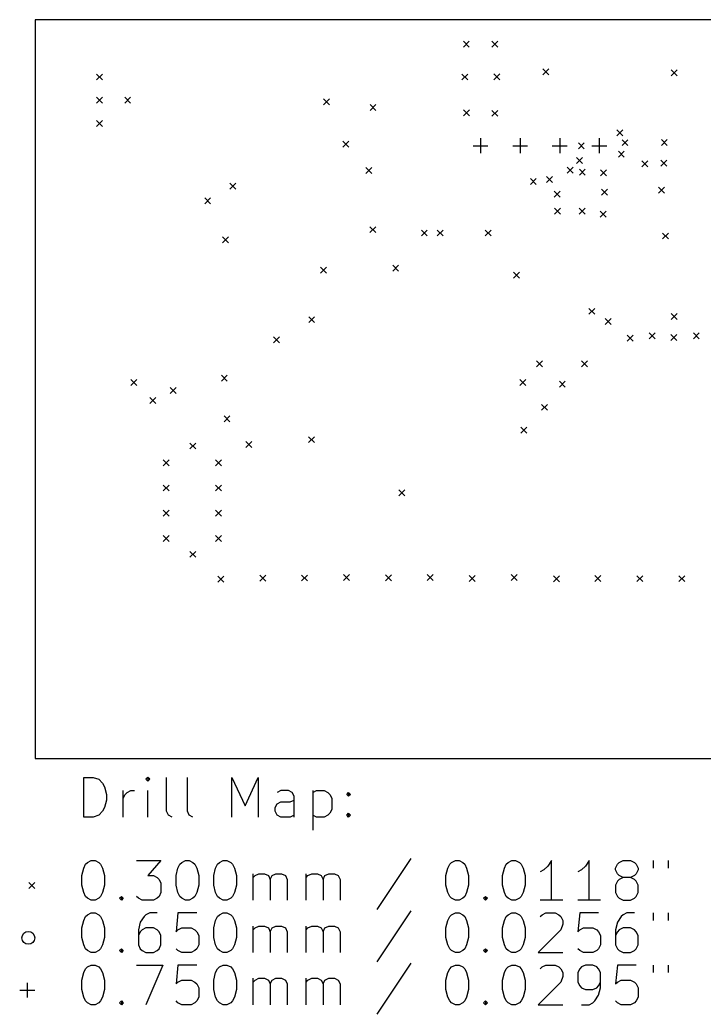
# Model space of a CAD drawing. Extents: x -0.03 to 2.74, y -0.52 to 1.47.
# Drawn here: x -0.028 to 1.333, y -0.506 to 1.471 of the extents above; entities that cross this region are included whole.
import ezdxf

# ---------------------------------------------------------------- set-up
doc = ezdxf.new("R2010")
doc.units = 0
doc.header["$MEASUREMENT"] = 0
doc.layers.add('BLACK', color=7, linetype='CONTINUOUS')

msp = doc.modelspace()

# ---------------------------------------------------------------- linework, layer by layer
at = {"layer": 'BLACK', "linetype": 'CONTINUOUS'}
for p, q in [((0.0024, 1.4709), (0.0024, 0.0024)), ((2.7413, 1.4709), (0.0024, 1.4709)), ((0.8543, 1.4287), (0.8661, 1.4169)), ((0.8661, 1.4287), (0.8543, 1.4169)), ((0.9107, 1.4287), (0.9225, 1.4169)), ((0.9225, 1.4287), (0.9107, 1.4169)), ((1.0124, 1.3733), (1.0242, 1.3615)), ((1.0242, 1.3733), (1.0124, 1.3615)), ((1.268, 1.3716), (1.2798, 1.3598)), ((1.2798, 1.3716), (1.268, 1.3598)), ((0.1244, 1.3632), (0.1362, 1.3514)), ((0.1362, 1.3632), (0.1244, 1.3514)), ((0.8513, 1.3632), (0.8631, 1.3514)), ((0.8631, 1.3632), (0.8513, 1.3514)), ((0.9148, 1.3635), (0.9266, 1.3517)), ((0.9266, 1.3635), (0.9148, 1.3517)), ((0.1244, 1.317), (0.1362, 1.3052)), ((0.1362, 1.317), (0.1244, 1.3052)), ((0.1804, 1.317), (0.1922, 1.3052)), ((0.1922, 1.317), (0.1804, 1.3052)), ((0.5758, 1.3136), (0.5876, 1.3018)), ((0.5876, 1.3136), (0.5758, 1.3018)), ((0.6685, 1.3024), (0.6803, 1.2906)), ((0.6803, 1.3024), (0.6685, 1.2906)), ((0.8546, 1.292), (0.8664, 1.2802)), ((0.8664, 1.292), (0.8546, 1.2802)), ((0.9108, 1.2909), (0.9226, 1.2791)), ((0.9226, 1.2909), (0.9108, 1.2791)), ((0.1244, 1.2707), (0.1362, 1.2589)), ((0.1362, 1.2707), (0.1244, 1.2589)), ((1.1598, 1.2523), (1.1716, 1.2405)), ((1.1716, 1.2523), (1.1598, 1.2405)), ((0.6147, 1.2298), (0.6265, 1.218)), ((0.6265, 1.2298), (0.6147, 1.218)), ((0.8885, 1.2354), (0.8885, 1.2059)), ((0.9672, 1.2354), (0.9672, 1.2059)), ((1.046, 1.2354), (1.046, 1.2059)), ((1.0831, 1.2264), (1.0949, 1.2146)), ((1.0949, 1.2264), (1.0831, 1.2146)), ((1.1247, 1.2354), (1.1247, 1.2059)), ((1.17, 1.2326), (1.1818, 1.2208)), ((1.1818, 1.2326), (1.17, 1.2208)), ((1.2482, 1.2331), (1.26, 1.2213)), ((1.26, 1.2331), (1.2482, 1.2213)), ((0.8737, 1.2207), (0.9032, 1.2207)), ((0.9525, 1.2207), (0.982, 1.2207)), ((1.0312, 1.2207), (1.0607, 1.2207)), ((1.1099, 1.2207), (1.1395, 1.2207)), ((1.1627, 1.2097), (1.1745, 1.1979)), ((1.1745, 1.2097), (1.1627, 1.1979)), ((1.0794, 1.1972), (1.0912, 1.1854)), ((1.0912, 1.1972), (1.0794, 1.1854)), ((1.2092, 1.1903), (1.2211, 1.1784)), ((1.2211, 1.1903), (1.2092, 1.1784)), ((1.2474, 1.1919), (1.2592, 1.1801)), ((1.2592, 1.1919), (1.2474, 1.1801)), ((0.6604, 1.1771), (0.6722, 1.1653)), ((0.6722, 1.1771), (0.6604, 1.1653)), ((1.061, 1.1778), (1.0728, 1.166)), ((1.0728, 1.1778), (1.061, 1.166)), ((1.085, 1.1738), (1.0968, 1.162)), ((1.0968, 1.1738), (1.085, 1.162)), ((1.1271, 1.1726), (1.1389, 1.1608)), ((1.1389, 1.1726), (1.1271, 1.1608)), ((0.9876, 1.1552), (0.9994, 1.1434)), ((0.9994, 1.1552), (0.9876, 1.1434)), ((1.0195, 1.1595), (1.0313, 1.1477)), ((1.0313, 1.1595), (1.0195, 1.1477)), ((0.3898, 1.1463), (0.4016, 1.1344)), ((0.4016, 1.1463), (0.3898, 1.1344)), ((1.0352, 1.1302), (1.047, 1.1184)), ((1.047, 1.1302), (1.0352, 1.1184)), ((1.1289, 1.1344), (1.1407, 1.1226)), ((1.1407, 1.1344), (1.1289, 1.1226)), ((1.2428, 1.1381), (1.2546, 1.1263)), ((1.2546, 1.1381), (1.2428, 1.1263)), ((0.3396, 1.1167), (0.3514, 1.1049)), ((0.3514, 1.1167), (0.3396, 1.1049)), ((1.0359, 1.0965), (1.0477, 1.0847)), ((1.0477, 1.0965), (1.0359, 1.0847)), ((1.0846, 1.0963), (1.0964, 1.0845)), ((1.0964, 1.0963), (1.0846, 1.0845)), ((1.1264, 1.0905), (1.1382, 1.0787)), ((1.1382, 1.0905), (1.1264, 1.0787)), ((0.6683, 1.0596), (0.6801, 1.0478)), ((0.6801, 1.0596), (0.6683, 1.0478)), ((0.7707, 1.053), (0.7825, 1.0412)), ((0.7825, 1.053), (0.7707, 1.0412)), ((0.8024, 1.053), (0.8142, 1.0412)), ((0.8142, 1.053), (0.8024, 1.0412)), ((0.8976, 1.053), (0.9094, 1.0412)), ((0.9094, 1.053), (0.8976, 1.0412)), ((0.3752, 1.0394), (0.387, 1.0276)), ((0.387, 1.0394), (0.3752, 1.0276)), ((1.2503, 1.047), (1.2621, 1.0352)), ((1.2621, 1.047), (1.2503, 1.0352)), ((0.5699, 0.9789), (0.5817, 0.9671)), ((0.5817, 0.9789), (0.5699, 0.9671)), ((0.7136, 0.9829), (0.7254, 0.9711)), ((0.7254, 0.9829), (0.7136, 0.9711)), ((0.9543, 0.9693), (0.9661, 0.9575)), ((0.9661, 0.9693), (0.9543, 0.9575)), ((1.1039, 0.8972), (1.1158, 0.8854)), ((1.1158, 0.8972), (1.1039, 0.8854)), ((0.5465, 0.8807), (0.5583, 0.8689)), ((0.5583, 0.8807), (0.5465, 0.8689)), ((1.1364, 0.8768), (1.1482, 0.865)), ((1.1482, 0.8768), (1.1364, 0.865)), ((1.268, 0.8872), (1.2798, 0.8754)), ((1.2798, 0.8872), (1.268, 0.8754)), ((0.4764, 0.8406), (0.4882, 0.8287)), ((0.4882, 0.8406), (0.4764, 0.8287)), ((1.1802, 0.8437), (1.192, 0.8319)), ((1.192, 0.8437), (1.1802, 0.8319)), ((1.224, 0.8486), (1.2358, 0.8368)), ((1.2358, 0.8486), (1.224, 0.8368)), ((1.2672, 0.8453), (1.279, 0.8335)), ((1.279, 0.8453), (1.2672, 0.8335)), ((1.3118, 0.8485), (1.3236, 0.8367)), ((1.3236, 0.8485), (1.3118, 0.8367)), ((1, 0.7929), (1.0118, 0.7811)), ((1.0118, 0.7929), (1, 0.7811)), ((1.0896, 0.7929), (1.1014, 0.7811)), ((1.1014, 0.7929), (1.0896, 0.7811)), ((0.1929, 0.7555), (0.2047, 0.7437)), ((0.2047, 0.7555), (0.1929, 0.7437)), ((0.3728, 0.7642), (0.3846, 0.7524)), ((0.3846, 0.7642), (0.3728, 0.7524)), ((0.9665, 0.7555), (0.9783, 0.7437)), ((0.9783, 0.7555), (0.9665, 0.7437)), ((1.0453, 0.7526), (1.0571, 0.7407)), ((1.0571, 0.7526), (1.0453, 0.7407)), ((0.2707, 0.7398), (0.2825, 0.728)), ((0.2825, 0.7398), (0.2707, 0.728)), ((0.2303, 0.7201), (0.2421, 0.7083)), ((0.2421, 0.7201), (0.2303, 0.7083)), ((1.0098, 0.7063), (1.0216, 0.6945)), ((1.0216, 0.7063), (1.0098, 0.6945)), ((0.378, 0.6837), (0.3898, 0.6718)), ((0.3898, 0.6837), (0.378, 0.6718)), ((0.9685, 0.661), (0.9803, 0.6492)), ((0.9803, 0.661), (0.9685, 0.6492)), ((0.5461, 0.6421), (0.5579, 0.6303)), ((0.5579, 0.6421), (0.5461, 0.6303)), ((0.31, 0.6295), (0.3219, 0.6177)), ((0.3219, 0.6295), (0.31, 0.6177)), ((0.4213, 0.6325), (0.4331, 0.6207)), ((0.4331, 0.6325), (0.4213, 0.6207)), ((0.2569, 0.5961), (0.2687, 0.5843)), ((0.2687, 0.5961), (0.2569, 0.5843)), ((0.3612, 0.5961), (0.373, 0.5843)), ((0.373, 0.5961), (0.3612, 0.5843)), ((0.2569, 0.5459), (0.2687, 0.5341)), ((0.2687, 0.5459), (0.2569, 0.5341)), ((0.3612, 0.5459), (0.373, 0.5341)), ((0.373, 0.5459), (0.3612, 0.5341)), ((0.726, 0.5362), (0.7378, 0.5244)), ((0.7378, 0.5362), (0.726, 0.5244)), ((0.2569, 0.4957), (0.2687, 0.4839)), ((0.2687, 0.4957), (0.2569, 0.4839)), ((0.3612, 0.4957), (0.373, 0.4839)), ((0.373, 0.4957), (0.3612, 0.4839)), ((0.2569, 0.4455), (0.2687, 0.4337)), ((0.2687, 0.4455), (0.2569, 0.4337)), ((0.3612, 0.4455), (0.373, 0.4337)), ((0.373, 0.4455), (0.3612, 0.4337)), ((0.31, 0.414), (0.3219, 0.4022)), ((0.3219, 0.414), (0.31, 0.4022)), ((0.3658, 0.3647), (0.3776, 0.3529)), ((0.3776, 0.3647), (0.3658, 0.3529)), ((0.4492, 0.3669), (0.461, 0.3551)), ((0.461, 0.3669), (0.4492, 0.3551)), ((0.532, 0.367), (0.5438, 0.3552)), ((0.5438, 0.367), (0.532, 0.3552)), ((0.6156, 0.3681), (0.6274, 0.3563)), ((0.6274, 0.3681), (0.6156, 0.3563)), ((0.6992, 0.3675), (0.711, 0.3557)), ((0.711, 0.3675), (0.6992, 0.3557)), ((0.7824, 0.3682), (0.7942, 0.3564)), ((0.7942, 0.3682), (0.7824, 0.3564)), ((0.8661, 0.3662), (0.8779, 0.3544)), ((0.8779, 0.3662), (0.8661, 0.3544)), ((0.9493, 0.3678), (0.9611, 0.356)), ((0.9611, 0.3678), (0.9493, 0.356)), ((1.0334, 0.3655), (1.0452, 0.3537)), ((1.0452, 0.3655), (1.0334, 0.3537)), ((1.1158, 0.366), (1.1276, 0.3542)), ((1.1276, 0.366), (1.1158, 0.3542)), ((1.1996, 0.3656), (1.2114, 0.3538)), ((1.2114, 0.3656), (1.1996, 0.3538)), ((1.2831, 0.3656), (1.2949, 0.3538)), ((1.2949, 0.3656), (1.2831, 0.3538)), ((0.0024, 0.0024), (2.7413, 0.0024)), ((0.0989, -0.1142), (0.0989, -0.0354)), ((0.0989, -0.0354), (0.1176, -0.0354)), ((0.1176, -0.0354), (0.1289, -0.0392)), ((0.1289, -0.0392), (0.1364, -0.0467)), ((0.2263, -0.0354), (0.2226, -0.0392)), ((0.2226, -0.0392), (0.2263, -0.0429)), ((0.2301, -0.0392), (0.2263, -0.0354)), ((0.2263, -0.0354), (0.2263, -0.0429)), ((0.2263, -0.0429), (0.2301, -0.0392)), ((0.2638, -0.1029), (0.2638, -0.0354)), ((0.3051, -0.1029), (0.3051, -0.0354)), ((0.3936, -0.1142), (0.3936, -0.0354)), ((0.3936, -0.0354), (0.4198, -0.0917)), ((0.4198, -0.0917), (0.4461, -0.0354)), ((0.4461, -0.0354), (0.4461, -0.1142)), ((0.1364, -0.0467), (0.1401, -0.0542)), ((0.1401, -0.0542), (0.1439, -0.0692)), ((0.1439, -0.0692), (0.1439, -0.0804)), ((0.1776, -0.1142), (0.1776, -0.0617)), ((0.1776, -0.0767), (0.1814, -0.0692)), ((0.1814, -0.0692), (0.1851, -0.0654)), ((0.1851, -0.0654), (0.1926, -0.0617)), ((0.1926, -0.0617), (0.2001, -0.0617)), ((0.2263, -0.1142), (0.2263, -0.0617)), ((0.4911, -0.0617), (0.4836, -0.0654)), ((0.5061, -0.0617), (0.4911, -0.0617)), ((0.5136, -0.0654), (0.5061, -0.0617)), ((0.5173, -0.0729), (0.5136, -0.0654)), ((0.5173, -0.1142), (0.5173, -0.0729)), ((0.5548, -0.0617), (0.5548, -0.1404)), ((0.5548, -0.0654), (0.5623, -0.0617)), ((0.5623, -0.0617), (0.5773, -0.0617)), ((0.5773, -0.0617), (0.5848, -0.0654)), ((0.5848, -0.0654), (0.5886, -0.0692)), ((0.5886, -0.0692), (0.5923, -0.0767)), ((0.5923, -0.0767), (0.5923, -0.0992)), ((0.6223, -0.0692), (0.626, -0.0654)), ((0.626, -0.0729), (0.6223, -0.0692)), ((0.626, -0.0654), (0.6298, -0.0692)), ((0.626, -0.0654), (0.626, -0.0729)), ((0.6298, -0.0692), (0.626, -0.0729)), ((0.1401, -0.0954), (0.1364, -0.1029)), ((0.1439, -0.0804), (0.1401, -0.0954)), ((0.4798, -0.0954), (0.4836, -0.0879)), ((0.4798, -0.1029), (0.4798, -0.0954)), ((0.4836, -0.0879), (0.4911, -0.0842)), ((0.4911, -0.0842), (0.5098, -0.0842)), ((0.5098, -0.0842), (0.5173, -0.0804)), ((0.1176, -0.1142), (0.0989, -0.1142)), ((0.1289, -0.1104), (0.1176, -0.1142)), ((0.1364, -0.1029), (0.1289, -0.1104)), ((0.2676, -0.1104), (0.2638, -0.1029)), ((0.2751, -0.1142), (0.2676, -0.1104)), ((0.3088, -0.1104), (0.3051, -0.1029)), ((0.3163, -0.1142), (0.3088, -0.1104)), ((0.4836, -0.1104), (0.4798, -0.1029)), ((0.4911, -0.1142), (0.4836, -0.1104)), ((0.5098, -0.1142), (0.4911, -0.1142)), ((0.5173, -0.1104), (0.5098, -0.1142)), ((0.5623, -0.1142), (0.5548, -0.1104)), ((0.5773, -0.1142), (0.5623, -0.1142)), ((0.5848, -0.1104), (0.5773, -0.1142)), ((0.5886, -0.1067), (0.5848, -0.1104)), ((0.5923, -0.0992), (0.5886, -0.1067)), ((0.6223, -0.1104), (0.626, -0.1067)), ((0.626, -0.1142), (0.6223, -0.1104)), ((0.626, -0.1067), (0.6298, -0.1104)), ((0.626, -0.1067), (0.626, -0.1142)), ((0.6298, -0.1104), (0.626, -0.1142)), ((0.7498, -0.197), (0.6823, -0.2983)), ((0.0951, -0.2308), (0.0989, -0.2158)), ((0.0989, -0.2158), (0.1026, -0.2083)), ((0.1026, -0.2083), (0.1064, -0.2045)), ((0.1064, -0.2045), (0.1139, -0.2008)), ((0.1139, -0.2008), (0.1214, -0.2008)), ((0.1214, -0.2008), (0.1289, -0.2045)), ((0.1289, -0.2045), (0.1326, -0.2083)), ((0.1326, -0.2083), (0.1364, -0.2158)), ((0.1364, -0.2158), (0.1401, -0.2308)), ((0.2039, -0.2008), (0.2526, -0.2008)), ((0.2526, -0.2008), (0.2263, -0.2308)), ((0.2826, -0.2308), (0.2863, -0.2158)), ((0.2863, -0.2158), (0.2901, -0.2083)), ((0.2901, -0.2083), (0.2938, -0.2045)), ((0.2938, -0.2045), (0.3013, -0.2008)), ((0.3013, -0.2008), (0.3088, -0.2008)), ((0.3088, -0.2008), (0.3163, -0.2045)), ((0.3163, -0.2045), (0.3201, -0.2083)), ((0.3201, -0.2083), (0.3238, -0.2158)), ((0.3238, -0.2158), (0.3276, -0.2308)), ((0.3576, -0.2308), (0.3613, -0.2158)), ((0.3613, -0.2158), (0.3651, -0.2083)), ((0.3651, -0.2083), (0.3688, -0.2045)), ((0.3688, -0.2045), (0.3763, -0.2008)), ((0.3763, -0.2008), (0.3838, -0.2008)), ((0.3838, -0.2008), (0.3913, -0.2045)), ((0.3913, -0.2045), (0.3951, -0.2083)), ((0.3951, -0.2083), (0.3988, -0.2158)), ((0.3988, -0.2158), (0.4026, -0.2308)), ((0.8195, -0.2308), (0.8233, -0.2158)), ((0.8233, -0.2158), (0.827, -0.2083)), ((0.827, -0.2083), (0.8308, -0.2045)), ((0.8308, -0.2045), (0.8383, -0.2008)), ((0.8383, -0.2008), (0.8458, -0.2008)), ((0.8458, -0.2008), (0.8533, -0.2045)), ((0.8533, -0.2045), (0.857, -0.2083)), ((0.857, -0.2083), (0.8608, -0.2158)), ((0.8608, -0.2158), (0.8645, -0.2308)), ((0.932, -0.2308), (0.9358, -0.2158)), ((0.9358, -0.2158), (0.9395, -0.2083)), ((0.9395, -0.2083), (0.9433, -0.2045)), ((0.9433, -0.2045), (0.9508, -0.2008)), ((0.9508, -0.2008), (0.9583, -0.2008)), ((0.9583, -0.2008), (0.9658, -0.2045)), ((0.9658, -0.2045), (0.9695, -0.2083)), ((0.9695, -0.2083), (0.9733, -0.2158)), ((0.9733, -0.2158), (0.977, -0.2308)), ((1.022, -0.212), (1.0145, -0.2195)), ((1.0295, -0.2008), (1.022, -0.212)), ((1.0295, -0.2795), (1.0295, -0.2008)), ((1.097, -0.212), (1.0895, -0.2195)), ((1.1045, -0.2008), (1.097, -0.212)), ((1.1045, -0.2795), (1.1045, -0.2008)), ((1.157, -0.2158), (1.1607, -0.2083)), ((1.157, -0.2195), (1.157, -0.2158)), ((1.1607, -0.2083), (1.1645, -0.2045)), ((1.1645, -0.2045), (1.172, -0.2008)), ((1.172, -0.2008), (1.187, -0.2008)), ((1.187, -0.2008), (1.1945, -0.2045)), ((1.1945, -0.2045), (1.1982, -0.2083)), ((1.1982, -0.2083), (1.202, -0.2158)), ((1.202, -0.2158), (1.202, -0.2195)), ((1.232, -0.2008), (1.232, -0.2158)), ((1.262, -0.2008), (1.262, -0.2158)), ((0.0951, -0.2495), (0.0951, -0.2308)), ((0.1401, -0.2308), (0.1401, -0.2495)), ((0.2263, -0.2308), (0.2376, -0.2308)), ((0.2376, -0.2308), (0.2451, -0.2345)), ((0.2451, -0.2345), (0.2488, -0.2383)), ((0.2826, -0.2495), (0.2826, -0.2308)), ((0.3276, -0.2308), (0.3276, -0.2495)), ((0.3576, -0.2495), (0.3576, -0.2308)), ((0.4026, -0.2308), (0.4026, -0.2495)), ((0.4363, -0.2795), (0.4363, -0.227)), ((0.4363, -0.2345), (0.4401, -0.2308)), ((0.4401, -0.2308), (0.4476, -0.227)), ((0.4476, -0.227), (0.4588, -0.227)), ((0.4588, -0.227), (0.4663, -0.2308)), ((0.4663, -0.2308), (0.4701, -0.2383)), ((0.4701, -0.2383), (0.4738, -0.2308)), ((0.4738, -0.2308), (0.4813, -0.227)), ((0.4813, -0.227), (0.4926, -0.227)), ((0.4926, -0.227), (0.5001, -0.2308)), ((0.5001, -0.2308), (0.5038, -0.2383)), ((0.5413, -0.2795), (0.5413, -0.227)), ((0.5413, -0.2345), (0.5451, -0.2308)), ((0.5451, -0.2308), (0.5526, -0.227)), ((0.5526, -0.227), (0.5638, -0.227)), ((0.5638, -0.227), (0.5713, -0.2308)), ((0.5713, -0.2308), (0.5751, -0.2383)), ((0.5751, -0.2383), (0.5788, -0.2308)), ((0.5788, -0.2308), (0.5863, -0.227)), ((0.5863, -0.227), (0.5976, -0.227)), ((0.5976, -0.227), (0.6051, -0.2308)), ((0.6051, -0.2308), (0.6088, -0.2383)), ((0.8195, -0.2495), (0.8195, -0.2308)), ((0.8645, -0.2308), (0.8645, -0.2495)), ((0.932, -0.2495), (0.932, -0.2308)), ((0.977, -0.2308), (0.977, -0.2495)), ((1.0145, -0.2195), (1.007, -0.2233)), ((1.0895, -0.2195), (1.082, -0.2233)), ((1.1607, -0.227), (1.157, -0.2195)), ((1.1645, -0.2308), (1.1607, -0.227)), ((1.172, -0.2345), (1.1645, -0.2308)), ((1.172, -0.2345), (1.1645, -0.2383)), ((1.187, -0.2345), (1.172, -0.2345)), ((1.1945, -0.2308), (1.187, -0.2345)), ((1.1945, -0.2383), (1.187, -0.2345)), ((1.1982, -0.227), (1.1945, -0.2308)), ((1.202, -0.2195), (1.1982, -0.227)), ((-0.0104, -0.2447), (0.0014, -0.2565)), ((0.0014, -0.2447), (-0.0104, -0.2565)), ((0.0989, -0.2645), (0.0951, -0.2495)), ((0.1401, -0.2495), (0.1364, -0.2645)), ((0.2488, -0.2383), (0.2526, -0.2458)), ((0.2526, -0.2458), (0.2526, -0.2645)), ((0.2863, -0.2645), (0.2826, -0.2495)), ((0.3276, -0.2495), (0.3238, -0.2645)), ((0.3613, -0.2645), (0.3576, -0.2495)), ((0.4026, -0.2495), (0.3988, -0.2645)), ((0.4701, -0.2383), (0.4701, -0.2795)), ((0.5038, -0.2383), (0.5038, -0.2795)), ((0.5751, -0.2383), (0.5751, -0.2795)), ((0.6088, -0.2383), (0.6088, -0.2795)), ((0.8233, -0.2645), (0.8195, -0.2495)), ((0.8645, -0.2495), (0.8608, -0.2645)), ((0.9358, -0.2645), (0.932, -0.2495)), ((0.977, -0.2495), (0.9733, -0.2645)), ((1.1607, -0.242), (1.157, -0.2495)), ((1.157, -0.2495), (1.157, -0.2645)), ((1.1645, -0.2383), (1.1607, -0.242)), ((1.1982, -0.242), (1.1945, -0.2383)), ((1.202, -0.2495), (1.1982, -0.242)), ((1.202, -0.2645), (1.202, -0.2495)), ((0.1026, -0.272), (0.0989, -0.2645)), ((0.1064, -0.2758), (0.1026, -0.272)), ((0.1139, -0.2795), (0.1064, -0.2758)), ((0.1289, -0.2758), (0.1214, -0.2795)), ((0.1326, -0.272), (0.1289, -0.2758)), ((0.1364, -0.2645), (0.1326, -0.272)), ((0.1701, -0.2758), (0.1739, -0.272)), ((0.1739, -0.2795), (0.1701, -0.2758)), ((0.1739, -0.272), (0.1776, -0.2758)), ((0.1739, -0.272), (0.1739, -0.2795)), ((0.1776, -0.2758), (0.1739, -0.2795)), ((0.2076, -0.2758), (0.2039, -0.272)), ((0.2151, -0.2795), (0.2076, -0.2758)), ((0.2451, -0.2758), (0.2376, -0.2795)), ((0.2488, -0.272), (0.2451, -0.2758)), ((0.2526, -0.2645), (0.2488, -0.272)), ((0.2901, -0.272), (0.2863, -0.2645)), ((0.2938, -0.2758), (0.2901, -0.272)), ((0.3013, -0.2795), (0.2938, -0.2758)), ((0.3163, -0.2758), (0.3088, -0.2795)), ((0.3201, -0.272), (0.3163, -0.2758)), ((0.3238, -0.2645), (0.3201, -0.272)), ((0.3651, -0.272), (0.3613, -0.2645)), ((0.3688, -0.2758), (0.3651, -0.272)), ((0.3763, -0.2795), (0.3688, -0.2758)), ((0.3913, -0.2758), (0.3838, -0.2795)), ((0.3951, -0.272), (0.3913, -0.2758)), ((0.3988, -0.2645), (0.3951, -0.272)), ((0.827, -0.272), (0.8233, -0.2645)), ((0.8308, -0.2758), (0.827, -0.272)), ((0.8383, -0.2795), (0.8308, -0.2758)), ((0.8533, -0.2758), (0.8458, -0.2795)), ((0.857, -0.272), (0.8533, -0.2758)), ((0.8608, -0.2645), (0.857, -0.272)), ((0.8945, -0.2758), (0.8983, -0.272)), ((0.8983, -0.2795), (0.8945, -0.2758)), ((0.8983, -0.272), (0.902, -0.2758)), ((0.8983, -0.272), (0.8983, -0.2795)), ((0.902, -0.2758), (0.8983, -0.2795)), ((0.9395, -0.272), (0.9358, -0.2645)), ((0.9433, -0.2758), (0.9395, -0.272)), ((0.9508, -0.2795), (0.9433, -0.2758)), ((0.9658, -0.2758), (0.9583, -0.2795)), ((0.9695, -0.272), (0.9658, -0.2758)), ((0.9733, -0.2645), (0.9695, -0.272)), ((1.157, -0.2645), (1.1607, -0.272)), ((1.1607, -0.272), (1.1645, -0.2758)), ((1.1645, -0.2758), (1.172, -0.2795)), ((1.187, -0.2795), (1.1945, -0.2758)), ((1.1945, -0.2758), (1.1982, -0.272)), ((1.1982, -0.272), (1.202, -0.2645)), ((0.1214, -0.2795), (0.1139, -0.2795)), ((0.2376, -0.2795), (0.2151, -0.2795)), ((0.3088, -0.2795), (0.3013, -0.2795)), ((0.3838, -0.2795), (0.3763, -0.2795)), ((0.8458, -0.2795), (0.8383, -0.2795)), ((0.9583, -0.2795), (0.9508, -0.2795)), ((1.052, -0.2795), (1.007, -0.2795)), ((1.127, -0.2795), (1.082, -0.2795)), ((1.172, -0.2795), (1.187, -0.2795)), ((0.0989, -0.3197), (0.1026, -0.3122)), ((0.1026, -0.3122), (0.1064, -0.3085)), ((0.1064, -0.3085), (0.1139, -0.3047)), ((0.1139, -0.3047), (0.1214, -0.3047)), ((0.1214, -0.3047), (0.1289, -0.3085)), ((0.1289, -0.3085), (0.1326, -0.3122)), ((0.1326, -0.3122), (0.1364, -0.3197)), ((0.2189, -0.3122), (0.2114, -0.3235)), ((0.2226, -0.3085), (0.2189, -0.3122)), ((0.2301, -0.3047), (0.2226, -0.3085)), ((0.2451, -0.3047), (0.2301, -0.3047)), ((0.2863, -0.3047), (0.2826, -0.3422)), ((0.3238, -0.3047), (0.2863, -0.3047)), ((0.3613, -0.3197), (0.3651, -0.3122)), ((0.3651, -0.3122), (0.3688, -0.3085)), ((0.3688, -0.3085), (0.3763, -0.3047)), ((0.3763, -0.3047), (0.3838, -0.3047)), ((0.3838, -0.3047), (0.3913, -0.3085)), ((0.3913, -0.3085), (0.3951, -0.3122)), ((0.3951, -0.3122), (0.3988, -0.3197)), ((0.7498, -0.301), (0.6823, -0.4022)), ((0.8233, -0.3197), (0.827, -0.3122)), ((0.827, -0.3122), (0.8308, -0.3085)), ((0.8308, -0.3085), (0.8383, -0.3047)), ((0.8383, -0.3047), (0.8458, -0.3047)), ((0.8458, -0.3047), (0.8533, -0.3085)), ((0.8533, -0.3085), (0.857, -0.3122)), ((0.857, -0.3122), (0.8608, -0.3197)), ((0.9358, -0.3197), (0.9395, -0.3122)), ((0.9395, -0.3122), (0.9433, -0.3085)), ((0.9433, -0.3085), (0.9508, -0.3047)), ((0.9508, -0.3047), (0.9583, -0.3047)), ((0.9583, -0.3047), (0.9658, -0.3085)), ((0.9658, -0.3085), (0.9695, -0.3122)), ((0.9695, -0.3122), (0.9733, -0.3197)), ((1.007, -0.3122), (1.0108, -0.3085)), ((1.0108, -0.3085), (1.0183, -0.3047)), ((1.0183, -0.3047), (1.037, -0.3047)), ((1.037, -0.3047), (1.0445, -0.3085)), ((1.0445, -0.3085), (1.0482, -0.3122)), ((1.0482, -0.3122), (1.052, -0.3197)), ((1.0857, -0.3047), (1.082, -0.3422)), ((1.1232, -0.3047), (1.0857, -0.3047)), ((1.1682, -0.3122), (1.1607, -0.3235)), ((1.172, -0.3085), (1.1682, -0.3122)), ((1.1795, -0.3047), (1.172, -0.3085)), ((1.1945, -0.3047), (1.1795, -0.3047)), ((1.232, -0.3047), (1.232, -0.3197)), ((1.262, -0.3047), (1.262, -0.3197)), ((0.0951, -0.3347), (0.0989, -0.3197)), ((0.0951, -0.3535), (0.0951, -0.3347)), ((0.1364, -0.3197), (0.1401, -0.3347)), ((0.1401, -0.3347), (0.1401, -0.3535)), ((0.2114, -0.3235), (0.2076, -0.3385)), ((0.2226, -0.3347), (0.2151, -0.3385)), ((0.2376, -0.3347), (0.2226, -0.3347)), ((0.2451, -0.3385), (0.2376, -0.3347)), ((0.2863, -0.3385), (0.2938, -0.3347)), ((0.2938, -0.3347), (0.3126, -0.3347)), ((0.3126, -0.3347), (0.3201, -0.3385)), ((0.3576, -0.3347), (0.3613, -0.3197)), ((0.3576, -0.3535), (0.3576, -0.3347)), ((0.3988, -0.3197), (0.4026, -0.3347)), ((0.4026, -0.3347), (0.4026, -0.3535)), ((0.4363, -0.3835), (0.4363, -0.331)), ((0.4363, -0.3385), (0.4401, -0.3347)), ((0.4401, -0.3347), (0.4476, -0.331)), ((0.4476, -0.331), (0.4588, -0.331)), ((0.4588, -0.331), (0.4663, -0.3347)), ((0.4663, -0.3347), (0.4701, -0.3422)), ((0.4701, -0.3422), (0.4738, -0.3347)), ((0.4738, -0.3347), (0.4813, -0.331)), ((0.4813, -0.331), (0.4926, -0.331)), ((0.4926, -0.331), (0.5001, -0.3347)), ((0.5001, -0.3347), (0.5038, -0.3422)), ((0.5413, -0.3835), (0.5413, -0.331)), ((0.5413, -0.3385), (0.5451, -0.3347)), ((0.5451, -0.3347), (0.5526, -0.331)), ((0.5526, -0.331), (0.5638, -0.331)), ((0.5638, -0.331), (0.5713, -0.3347)), ((0.5713, -0.3347), (0.5751, -0.3422)), ((0.5751, -0.3422), (0.5788, -0.3347)), ((0.5788, -0.3347), (0.5863, -0.331)), ((0.5863, -0.331), (0.5976, -0.331)), ((0.5976, -0.331), (0.6051, -0.3347)), ((0.6051, -0.3347), (0.6088, -0.3422)), ((0.8195, -0.3347), (0.8233, -0.3197)), ((0.8195, -0.3535), (0.8195, -0.3347)), ((0.8608, -0.3197), (0.8645, -0.3347)), ((0.8645, -0.3347), (0.8645, -0.3535)), ((0.932, -0.3347), (0.9358, -0.3197)), ((0.932, -0.3535), (0.932, -0.3347)), ((0.9733, -0.3197), (0.977, -0.3347)), ((0.977, -0.3347), (0.977, -0.3535)), ((1.052, -0.3272), (1.0482, -0.3385)), ((1.052, -0.3197), (1.052, -0.3272)), ((1.0857, -0.3385), (1.0932, -0.3347)), ((1.0932, -0.3347), (1.112, -0.3347)), ((1.112, -0.3347), (1.1195, -0.3385)), ((1.1607, -0.3235), (1.157, -0.3385)), ((1.172, -0.3347), (1.1645, -0.3385)), ((1.187, -0.3347), (1.172, -0.3347)), ((1.1945, -0.3385), (1.187, -0.3347)), ((0.0989, -0.3685), (0.0951, -0.3535)), ((0.1401, -0.3535), (0.1364, -0.3685)), ((0.2076, -0.3385), (0.2076, -0.3685)), ((0.2114, -0.3422), (0.2076, -0.3497)), ((0.2151, -0.3385), (0.2114, -0.3422)), ((0.2488, -0.3422), (0.2451, -0.3385)), ((0.2526, -0.3497), (0.2488, -0.3422)), ((0.2526, -0.3685), (0.2526, -0.3497)), ((0.2826, -0.3422), (0.2863, -0.3385)), ((0.3201, -0.3385), (0.3238, -0.3422)), ((0.3238, -0.3422), (0.3276, -0.3497)), ((0.3276, -0.3497), (0.3276, -0.3685)), ((0.3613, -0.3685), (0.3576, -0.3535)), ((0.4026, -0.3535), (0.3988, -0.3685)), ((0.4701, -0.3422), (0.4701, -0.3835)), ((0.5038, -0.3422), (0.5038, -0.3835)), ((0.5751, -0.3422), (0.5751, -0.3835)), ((0.6088, -0.3422), (0.6088, -0.3835)), ((0.8233, -0.3685), (0.8195, -0.3535)), ((0.8645, -0.3535), (0.8608, -0.3685)), ((0.9358, -0.3685), (0.932, -0.3535)), ((0.977, -0.3535), (0.9733, -0.3685)), ((1.0482, -0.3385), (1.0032, -0.3835)), ((1.082, -0.3422), (1.0857, -0.3385)), ((1.1195, -0.3385), (1.1232, -0.3422)), ((1.1232, -0.3422), (1.127, -0.3497)), ((1.127, -0.3497), (1.127, -0.3685)), ((1.157, -0.3385), (1.157, -0.3685)), ((1.1607, -0.3422), (1.157, -0.3497)), ((1.1645, -0.3385), (1.1607, -0.3422)), ((1.1982, -0.3422), (1.1945, -0.3385)), ((1.202, -0.3497), (1.1982, -0.3422)), ((1.202, -0.3685), (1.202, -0.3497)), ((0.1026, -0.376), (0.0989, -0.3685)), ((0.1364, -0.3685), (0.1326, -0.376)), ((0.2076, -0.3685), (0.2114, -0.376)), ((0.2488, -0.376), (0.2526, -0.3685)), ((0.3276, -0.3685), (0.3238, -0.376)), ((0.3651, -0.376), (0.3613, -0.3685)), ((0.3988, -0.3685), (0.3951, -0.376)), ((0.827, -0.376), (0.8233, -0.3685)), ((0.8608, -0.3685), (0.857, -0.376)), ((0.9395, -0.376), (0.9358, -0.3685)), ((0.9733, -0.3685), (0.9695, -0.376)), ((1.127, -0.3685), (1.1232, -0.376)), ((1.157, -0.3685), (1.1607, -0.376)), ((1.1982, -0.376), (1.202, -0.3685)), ((0.1064, -0.3797), (0.1026, -0.376)), ((0.1139, -0.3835), (0.1064, -0.3797)), ((0.1214, -0.3835), (0.1139, -0.3835)), ((0.1289, -0.3797), (0.1214, -0.3835)), ((0.1326, -0.376), (0.1289, -0.3797)), ((0.1701, -0.3797), (0.1739, -0.376)), ((0.1739, -0.3835), (0.1701, -0.3797)), ((0.1739, -0.376), (0.1776, -0.3797)), ((0.1739, -0.376), (0.1739, -0.3835)), ((0.1776, -0.3797), (0.1739, -0.3835)), ((0.2114, -0.376), (0.2151, -0.3797)), ((0.2151, -0.3797), (0.2226, -0.3835)), ((0.2226, -0.3835), (0.2376, -0.3835)), ((0.2376, -0.3835), (0.2451, -0.3797)), ((0.2451, -0.3797), (0.2488, -0.376)), ((0.2863, -0.3797), (0.2826, -0.376)), ((0.2938, -0.3835), (0.2863, -0.3797)), ((0.3126, -0.3835), (0.2938, -0.3835)), ((0.3201, -0.3797), (0.3126, -0.3835)), ((0.3238, -0.376), (0.3201, -0.3797)), ((0.3688, -0.3797), (0.3651, -0.376)), ((0.3763, -0.3835), (0.3688, -0.3797)), ((0.3838, -0.3835), (0.3763, -0.3835)), ((0.3913, -0.3797), (0.3838, -0.3835)), ((0.3951, -0.376), (0.3913, -0.3797)), ((0.8308, -0.3797), (0.827, -0.376)), ((0.8383, -0.3835), (0.8308, -0.3797)), ((0.8458, -0.3835), (0.8383, -0.3835)), ((0.8533, -0.3797), (0.8458, -0.3835)), ((0.857, -0.376), (0.8533, -0.3797)), ((0.8945, -0.3797), (0.8983, -0.376)), ((0.8983, -0.3835), (0.8945, -0.3797)), ((0.8983, -0.376), (0.902, -0.3797)), ((0.8983, -0.376), (0.8983, -0.3835)), ((0.902, -0.3797), (0.8983, -0.3835)), ((0.9433, -0.3797), (0.9395, -0.376)), ((0.9508, -0.3835), (0.9433, -0.3797)), ((0.9583, -0.3835), (0.9508, -0.3835)), ((0.9658, -0.3797), (0.9583, -0.3835)), ((0.9695, -0.376), (0.9658, -0.3797)), ((1.0032, -0.3835), (1.052, -0.3835)), ((1.0857, -0.3797), (1.082, -0.376)), ((1.0932, -0.3835), (1.0857, -0.3797)), ((1.112, -0.3835), (1.0932, -0.3835)), ((1.1195, -0.3797), (1.112, -0.3835)), ((1.1232, -0.376), (1.1195, -0.3797)), ((1.1607, -0.376), (1.1645, -0.3797)), ((1.1645, -0.3797), (1.172, -0.3835)), ((1.172, -0.3835), (1.187, -0.3835)), ((1.187, -0.3835), (1.1945, -0.3797)), ((1.1945, -0.3797), (1.1982, -0.376)), ((0.1026, -0.4162), (0.1064, -0.4124)), ((0.1064, -0.4124), (0.1139, -0.4087)), ((0.1139, -0.4087), (0.1214, -0.4087)), ((0.1214, -0.4087), (0.1289, -0.4124)), ((0.1289, -0.4124), (0.1326, -0.4162)), ((0.2039, -0.4087), (0.2563, -0.4087)), ((0.2563, -0.4087), (0.2226, -0.4874)), ((0.2863, -0.4087), (0.2826, -0.4461)), ((0.3238, -0.4087), (0.2863, -0.4087)), ((0.3651, -0.4162), (0.3688, -0.4124)), ((0.3688, -0.4124), (0.3763, -0.4087)), ((0.3763, -0.4087), (0.3838, -0.4087)), ((0.3838, -0.4087), (0.3913, -0.4124)), ((0.3913, -0.4124), (0.3951, -0.4162)), ((0.7498, -0.4049), (0.6823, -0.5061)), ((0.827, -0.4162), (0.8308, -0.4124)), ((0.8308, -0.4124), (0.8383, -0.4087)), ((0.8383, -0.4087), (0.8458, -0.4087)), ((0.8458, -0.4087), (0.8533, -0.4124)), ((0.8533, -0.4124), (0.857, -0.4162)), ((0.9395, -0.4162), (0.9433, -0.4124)), ((0.9433, -0.4124), (0.9508, -0.4087)), ((0.9508, -0.4087), (0.9583, -0.4087)), ((0.9583, -0.4087), (0.9658, -0.4124)), ((0.9658, -0.4124), (0.9695, -0.4162)), ((1.007, -0.4162), (1.0108, -0.4124)), ((1.0108, -0.4124), (1.0183, -0.4087)), ((1.0183, -0.4087), (1.037, -0.4087)), ((1.037, -0.4087), (1.0445, -0.4124)), ((1.0445, -0.4124), (1.0482, -0.4162)), ((1.0895, -0.4124), (1.0857, -0.4162)), ((1.097, -0.4087), (1.0895, -0.4124)), ((1.112, -0.4087), (1.097, -0.4087)), ((1.1195, -0.4124), (1.112, -0.4087)), ((1.1232, -0.4162), (1.1195, -0.4124)), ((1.1607, -0.4087), (1.157, -0.4461)), ((1.1982, -0.4087), (1.1607, -0.4087)), ((1.232, -0.4087), (1.232, -0.4237)), ((1.262, -0.4087), (1.262, -0.4237)), ((0.0951, -0.4386), (0.0989, -0.4237)), ((0.0989, -0.4237), (0.1026, -0.4162)), ((0.1326, -0.4162), (0.1364, -0.4237)), ((0.1364, -0.4237), (0.1401, -0.4386)), ((0.3576, -0.4386), (0.3613, -0.4237)), ((0.3613, -0.4237), (0.3651, -0.4162)), ((0.3951, -0.4162), (0.3988, -0.4237)), ((0.3988, -0.4237), (0.4026, -0.4386)), ((0.4363, -0.4874), (0.4363, -0.4349)), ((0.4401, -0.4386), (0.4476, -0.4349)), ((0.4476, -0.4349), (0.4588, -0.4349)), ((0.4588, -0.4349), (0.4663, -0.4386)), ((0.4738, -0.4386), (0.4813, -0.4349)), ((0.4813, -0.4349), (0.4926, -0.4349)), ((0.4926, -0.4349), (0.5001, -0.4386)), ((0.5413, -0.4874), (0.5413, -0.4349)), ((0.5451, -0.4386), (0.5526, -0.4349)), ((0.5526, -0.4349), (0.5638, -0.4349)), ((0.5638, -0.4349), (0.5713, -0.4386)), ((0.5788, -0.4386), (0.5863, -0.4349)), ((0.5863, -0.4349), (0.5976, -0.4349)), ((0.5976, -0.4349), (0.6051, -0.4386)), ((0.8195, -0.4386), (0.8233, -0.4237)), ((0.8233, -0.4237), (0.827, -0.4162)), ((0.857, -0.4162), (0.8608, -0.4237)), ((0.8608, -0.4237), (0.8645, -0.4386)), ((0.932, -0.4386), (0.9358, -0.4237)), ((0.9358, -0.4237), (0.9395, -0.4162)), ((0.9695, -0.4162), (0.9733, -0.4237)), ((0.9733, -0.4237), (0.977, -0.4386)), ((1.0482, -0.4162), (1.052, -0.4237)), ((1.052, -0.4311), (1.0482, -0.4424)), ((1.052, -0.4237), (1.052, -0.4311)), ((1.0857, -0.4162), (1.082, -0.4237)), ((1.082, -0.4237), (1.082, -0.4424)), ((1.127, -0.4237), (1.1232, -0.4162)), ((1.127, -0.4536), (1.127, -0.4237)), ((-0.0134, -0.4437), (-0.0134, -0.4732)), ((0.0951, -0.4574), (0.0951, -0.4386)), ((0.1401, -0.4386), (0.1401, -0.4574)), ((0.2826, -0.4461), (0.2863, -0.4424)), ((0.2863, -0.4424), (0.2938, -0.4386)), ((0.2938, -0.4386), (0.3126, -0.4386)), ((0.3126, -0.4386), (0.3201, -0.4424)), ((0.3201, -0.4424), (0.3238, -0.4461)), ((0.3238, -0.4461), (0.3276, -0.4536)), ((0.3276, -0.4536), (0.3276, -0.4724)), ((0.3576, -0.4574), (0.3576, -0.4386)), ((0.4026, -0.4386), (0.4026, -0.4574)), ((0.4363, -0.4424), (0.4401, -0.4386)), ((0.4663, -0.4386), (0.4701, -0.4461)), ((0.4701, -0.4461), (0.4738, -0.4386)), ((0.4701, -0.4461), (0.4701, -0.4874)), ((0.5001, -0.4386), (0.5038, -0.4461)), ((0.5038, -0.4461), (0.5038, -0.4874)), ((0.5413, -0.4424), (0.5451, -0.4386)), ((0.5713, -0.4386), (0.5751, -0.4461)), ((0.5751, -0.4461), (0.5788, -0.4386)), ((0.5751, -0.4461), (0.5751, -0.4874)), ((0.6051, -0.4386), (0.6088, -0.4461)), ((0.6088, -0.4461), (0.6088, -0.4874)), ((0.8195, -0.4574), (0.8195, -0.4386)), ((0.8645, -0.4386), (0.8645, -0.4574)), ((0.932, -0.4574), (0.932, -0.4386)), ((0.977, -0.4386), (0.977, -0.4574)), ((1.0482, -0.4424), (1.0032, -0.4874)), ((1.082, -0.4424), (1.0857, -0.4499)), ((1.0857, -0.4499), (1.0895, -0.4536)), ((1.0895, -0.4536), (1.097, -0.4574)), ((1.112, -0.4574), (1.1195, -0.4536)), ((1.1195, -0.4536), (1.1232, -0.4499)), ((1.1232, -0.4499), (1.127, -0.4424)), ((1.1232, -0.4686), (1.127, -0.4536)), ((1.157, -0.4461), (1.1607, -0.4424)), ((1.1607, -0.4424), (1.1682, -0.4386)), ((1.1682, -0.4386), (1.187, -0.4386)), ((1.187, -0.4386), (1.1945, -0.4424)), ((1.1945, -0.4424), (1.1982, -0.4461)), ((1.1982, -0.4461), (1.202, -0.4536)), ((1.202, -0.4536), (1.202, -0.4724)), ((-0.0281, -0.4585), (0.0014, -0.4585)), ((0.0989, -0.4724), (0.0951, -0.4574)), ((0.1026, -0.4799), (0.0989, -0.4724)), ((0.1364, -0.4724), (0.1326, -0.4799)), ((0.1401, -0.4574), (0.1364, -0.4724)), ((0.3276, -0.4724), (0.3238, -0.4799)), ((0.3613, -0.4724), (0.3576, -0.4574)), ((0.3651, -0.4799), (0.3613, -0.4724)), ((0.3988, -0.4724), (0.3951, -0.4799)), ((0.4026, -0.4574), (0.3988, -0.4724)), ((0.8233, -0.4724), (0.8195, -0.4574)), ((0.827, -0.4799), (0.8233, -0.4724)), ((0.8608, -0.4724), (0.857, -0.4799)), ((0.8645, -0.4574), (0.8608, -0.4724)), ((0.9358, -0.4724), (0.932, -0.4574)), ((0.9395, -0.4799), (0.9358, -0.4724)), ((0.9733, -0.4724), (0.9695, -0.4799)), ((0.977, -0.4574), (0.9733, -0.4724)), ((1.097, -0.4574), (1.112, -0.4574)), ((1.1157, -0.4799), (1.1232, -0.4686)), ((1.202, -0.4724), (1.1982, -0.4799)), ((0.1064, -0.4836), (0.1026, -0.4799)), ((0.1139, -0.4874), (0.1064, -0.4836)), ((0.1214, -0.4874), (0.1139, -0.4874)), ((0.1289, -0.4836), (0.1214, -0.4874)), ((0.1326, -0.4799), (0.1289, -0.4836)), ((0.1701, -0.4836), (0.1739, -0.4799)), ((0.1739, -0.4874), (0.1701, -0.4836)), ((0.1739, -0.4799), (0.1776, -0.4836)), ((0.1739, -0.4799), (0.1739, -0.4874)), ((0.1776, -0.4836), (0.1739, -0.4874)), ((0.2863, -0.4836), (0.2826, -0.4799)), ((0.2938, -0.4874), (0.2863, -0.4836)), ((0.3126, -0.4874), (0.2938, -0.4874)), ((0.3201, -0.4836), (0.3126, -0.4874)), ((0.3238, -0.4799), (0.3201, -0.4836)), ((0.3688, -0.4836), (0.3651, -0.4799)), ((0.3763, -0.4874), (0.3688, -0.4836)), ((0.3838, -0.4874), (0.3763, -0.4874)), ((0.3913, -0.4836), (0.3838, -0.4874)), ((0.3951, -0.4799), (0.3913, -0.4836)), ((0.8308, -0.4836), (0.827, -0.4799)), ((0.8383, -0.4874), (0.8308, -0.4836)), ((0.8458, -0.4874), (0.8383, -0.4874)), ((0.8533, -0.4836), (0.8458, -0.4874)), ((0.857, -0.4799), (0.8533, -0.4836)), ((0.8945, -0.4836), (0.8983, -0.4799)), ((0.8983, -0.4874), (0.8945, -0.4836)), ((0.8983, -0.4799), (0.902, -0.4836)), ((0.8983, -0.4799), (0.8983, -0.4874)), ((0.902, -0.4836), (0.8983, -0.4874)), ((0.9433, -0.4836), (0.9395, -0.4799)), ((0.9508, -0.4874), (0.9433, -0.4836)), ((0.9583, -0.4874), (0.9508, -0.4874)), ((0.9658, -0.4836), (0.9583, -0.4874)), ((0.9695, -0.4799), (0.9658, -0.4836)), ((1.0032, -0.4874), (1.052, -0.4874)), ((1.0895, -0.4874), (1.1045, -0.4874)), ((1.1045, -0.4874), (1.112, -0.4836)), ((1.112, -0.4836), (1.1157, -0.4799)), ((1.1607, -0.4836), (1.157, -0.4799)), ((1.1682, -0.4874), (1.1607, -0.4836)), ((1.187, -0.4874), (1.1682, -0.4874)), ((1.1945, -0.4836), (1.187, -0.4874)), ((1.1982, -0.4799), (1.1945, -0.4836))]:
    msp.add_line(p, q, dxfattribs=at)
at = {"layer": 'BLACK'}
msp.add_circle((-0.0114, -0.3545), 0.0128, dxfattribs=at)

doc.saveas('drawing.dxf')
